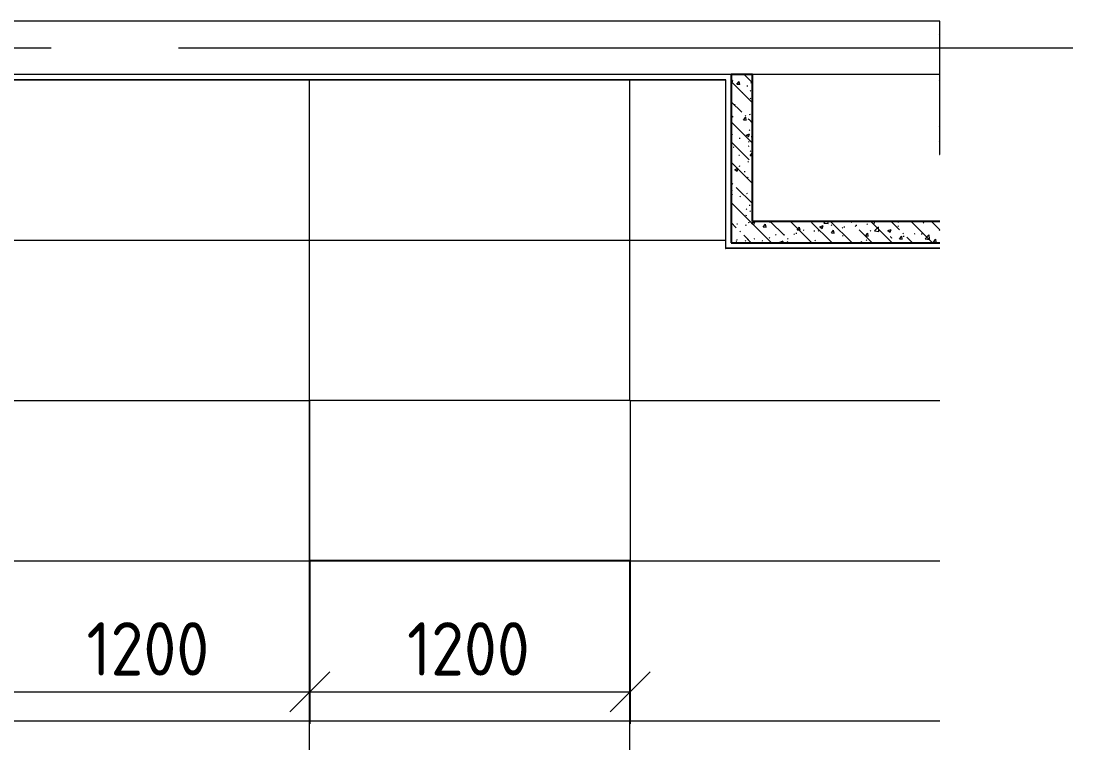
# Model space of a CAD drawing. Header units: millimetres. Extents: x -4196 to 190310, y -8553 to 29000.
# Drawn here: x 34551 to 38490, y 5197 to 7900 of the extents above; entities that cross this region are included whole.
import ezdxf

# ---------------------------------------------------------------- set-up
doc = ezdxf.new("R2010")
doc.units = ezdxf.units.MM
doc.linetypes.add('Осевая', pattern=[3175, 635, -476.25, 1587.5, -476.25])
for name, color, linetype, lineweight in [('A-ANNO-DIMS', 7, 'Continuous', 9), ('A-ANNO-DIMS-100', 7, 'Continuous', 9), ('A-CLNG', 7, 'Continuous', 9), ('A-CLNG-PATT', 7, 'Continuous', 9), ('I-WALL', 7, 'Continuous', 9), ('S-COLS', 7, 'Continuous', 9), ('Оси', 7, 'Continuous', 9), ('Оси-2', 7, 'Осевая', 9)]:
    doc.layers.add(name, color=color, linetype=linetype, lineweight=lineweight)
doc.layers.add('A-WALL-2', color=7, linetype='Continuous', lineweight=25, true_color=0x3c3c3c)
doc.layers.add('A-WALL-FNSH-2', color=7, linetype='Continuous', lineweight=13, true_color=0x3c3c3c)
doc.styles.add('ISOCPEUR_1', font='isocpeur.ttf', dxfattribs={"width": 0.9, "height": 200})
doc.dimstyles.new('ISO-2_0_0_9К_Средний_округл2', dxfattribs={"dimscale": 304.8, "dimtxt": 199.196235, "dimasz": 0.492126, "dimexe": 0.393701, "dimexo": 0, "dimgap": 0, "dimtad": 1, "dimdec": 0, "dimrnd": 10, "dimzin": 0, "dimdsep": 46, "dimtxsty": 'ISOCPEUR_1', "dimblk1": 'OBLIQUE', "dimblk2": 'OBLIQUE', "dimsah": 1, "dimcen": 0.09, "dimdle": 0.393701, "dimazin": 0, "dimtfac": 1, "dimtdec": 4, "dimtix": 1, "dimtmove": 0, "dimatfit": 3, "dimfxl": 1, "dimtvp": 1, "dimtolj": 1, "dimtzin": 0, "dimarcsym": 2})
pattern_1 = [(135, (0, 0), (-75.43415, -75.43415), [106.68, -17.78, 3.556, -17.78]), (135, (0, 75.39), (-75.43415, -75.43415), []), (50, (0, 0), (127.52922, -11.15758), [13.335, -146.685]), (355, (0, 0), (-24.66966, 133.74002), [10.668, -117.348]), (100.451, (10.63, -0.93), (102.85973, 122.58178), [11.333, -124.663]), (46.184, (0, 35.56), (189.75516, -29.43036), [20.002, -220.027]), (96.636, (15.81, 33.1), (166.1822, 173.1996), [17, -186.995]), (351.184, (0, 35.56), (166.1839, 173.1976), [16.002, -176.022]), (21, (17.78, 26.67), (106.13027, -71.58603), [13.335, -146.685]), (326, (17.78, 26.67), (43.26188, 128.93175), [10.668, -117.348]), (71.451, (26.62, 20.7), (149.39198, 57.34505), [11.333, -124.663]), (37.5, (0, 0), (2.16223, 59.18836), [3.353, -112.573, 3.353, -115.773, -117.793]), (37.5, (0, 0), (2.16223, 59.18836), [-235.052, 3.353, -114.44]), (7.5, (0, 0), (46.77386, 70.12615), [3.353, -64.567, 3.353, -109.906, -44.894]), (7.5, (0, 0), (46.77386, 70.12615), [-181.178, 3.353, -41.542]), (327.5, (-39.65, 0), (94.91367, -4.010093), [3.353, -41.097, 3.353, -135.331, -184.023]), (327.5, (-39.65, 0), (94.91367, -4.010093), [-183.134, 3.353, -180.67]), (317.5, (-57.43, 0), (103.69057, 17.79882), [3.353, -54.432, 3.353, -88.748, -130.683]), (317.5, (-57.43, 0), (103.69057, 17.79882), [-149.885, 3.353, -127.33])]

# ---------------------------------------------------------------- blocks, each defined once
blk = doc.blocks.new('BSC_Колонна _Прямоугольная - 500х500-V32-План потолков с обозначением видов отделки и геометрии 1 этажа в осях 1-12')
at = {"layer": 'S-COLS'}
h = blk.add_hatch(dxfattribs=at)
h.set_pattern_fill('FP_44', color=256, style=0, pattern_type=2)
h.set_pattern_definition([(45, (-38240, -7650), (-57.02463, 57.02463), []), (45, (-38182.975, -7650), (-57.02463, 57.02463), [100.806, -20.161, 3.353, -16.808])])
h.paths.add_polyline_path([(-248.1, -250), (-248.1, 250), (-250, 250), (-250, -250)])
for p, q in [((-248.1, 250), (-250, 250)), ((-250, 250), (-250, -250)), ((-250, -250), (-248.1, -250))]:
    blk.add_line(p, q, dxfattribs=at)
blk = doc.blocks.new('DIMBLOCK51-План потолков с обозначением видов отделки и геометрии 1 этажа в осях 1-12')
at = {"layer": 'A-ANNO-DIMS-100'}
for p, q in [((34430.8, 5880), (34430.8, 5268.2)), ((34430.8, 5388.2), (34430.8, 5880)), ((35631.8, 5880), (35631.8, 5268.2)), ((35631.8, 5388.2), (35631.8, 5880)), ((34430.8, 5388.2), (35631.8, 5388.2))]:
    blk.add_line(p, q, dxfattribs=at)
at = {"layer": 'A-ANNO-DIMS-100', "lineweight": 20}
for p, q in [((34430.8, 5388.2), (34505.8, 5463.2)), ((35631.8, 5388.2), (35706.8, 5463.2)), ((34430.8, 5388.2), (34355.8, 5313.2)), ((35631.8, 5388.2), (35556.8, 5313.2))]:
    blk.add_line(p, q, dxfattribs=at)
at = {"layer": 'A-ANNO-DIMS-100', "color": 0, "insert": (34795.7, 5649.5), "char_height": 200, "width": 565.411, "attachment_point": 1, "line_spacing_factor": 1.149209, "style": 'ISOCPEUR_1'}
blk.add_mtext('1200', dxfattribs=at)
blk = doc.blocks.new('_Oblique')
at = {"color": 0, "linetype": 'ByBlock', "lineweight": -2}
blk.add_line((-0.5, -0.5), (0.5, 0.5), dxfattribs=at)
blk = doc.blocks.new('DIMBLOCK52-План потолков с обозначением видов отделки и геометрии 1 этажа в осях 1-12')
at = {"layer": 'A-ANNO-DIMS-100'}
for p, q in [((35631.8, 5880), (35631.8, 5268.2)), ((35631.8, 5388.2), (35631.8, 5880)), ((36831.8, 5880), (36831.8, 5268.2)), ((36831.8, 5388.2), (36831.8, 5880)), ((35631.8, 5388.2), (36831.8, 5388.2))]:
    blk.add_line(p, q, dxfattribs=at)
at = {"layer": 'A-ANNO-DIMS-100', "lineweight": 20}
for p, q in [((35631.8, 5388.2), (35706.8, 5463.2)), ((36831.8, 5388.2), (36906.8, 5463.2)), ((35631.8, 5388.2), (35556.8, 5313.2)), ((36831.8, 5388.2), (36756.8, 5313.2))]:
    blk.add_line(p, q, dxfattribs=at)
at = {"layer": 'A-ANNO-DIMS-100', "color": 0, "insert": (35996.2, 5649.5), "char_height": 200, "width": 565.411, "attachment_point": 1, "line_spacing_factor": 1.149209, "style": 'ISOCPEUR_1'}
blk.add_mtext('1200', dxfattribs=at)

msp = doc.modelspace()

# ---------------------------------------------------------------- hatches: boundary and pattern name
at = {"layer": 'A-CLNG-PATT'}
h = msp.add_hatch(dxfattribs=at)
h.set_pattern_fill('FP_85', color=256, style=0, pattern_type=2)
h.set_pattern_definition([(180, (30830.24, 5279), (7e-14, -600), []), (270, (30830.2, 5279), (1200, 7e-14), [])])
h.paths.add_polyline_path([(34013.1, 521), (37991.9, 521), (37991.9, 7050), (37190, 7050), (37190, 7680), (33630, 7680), (33630, 7280), (33610, 7280), (33610, 6480), (34430.8, 6480), (34430.8, 5880), (33610, 5880), (33610, 4080), (34430.8, 4080), (34430.8, 3480), (33610, 3480), (33610, 1680), (34430.8, 1680), (34430.8, 1080), (33610, 1080), (33610, 521), (33631, 521)])
h.paths.add_polyline_path([(31360.5, 521), (33010, 521), (33010, 7280), (32991.3, 7280), (32991.3, 7680), (29829.7, 7680), (29829.7, 7280), (29809.7, 7280), (29809.7, 6481.5), (29893.5, 6481.5), (29893.5, 6515.4), (30020.2, 6481.5), (30828.7, 6481.5), (30828.7, 5881.5), (29809.7, 5881.5), (29809.7, 521), (30231, 521)])
h.paths.add_polyline_path([(35631.8, 1080), (35631.8, 1680), (36831.8, 1680), (36831.8, 1080), (36665.6, 1080)])
h.paths.add_polyline_path([(30830.8, 1080), (30830.8, 1680), (32030.8, 1680), (32030.8, 1080), (31360.5, 1080)])
h.paths.add_polyline_path([(36831.8, 3480), (35631.8, 3480), (35631.8, 4080), (36831.8, 4080), (36831.8, 3689.7)])
h.paths.add_polyline_path([(32030.8, 3480), (30830.8, 3480), (30830.8, 4080), (32030.8, 4080), (32030.8, 3689.7)])
h.paths.add_polyline_path([(36831.8, 5880), (35631.8, 5880), (35631.8, 6480), (36831.8, 6480)])
h.paths.add_polyline_path([(30830.8, 5880), (30830.8, 6480), (32030.8, 6480), (32030.8, 5880)])
at = {"layer": 'I-WALL'}
h = msp.add_hatch(dxfattribs=at)
h.set_pattern_fill('FP_39', color=256, style=0, pattern_type=2)
h.set_pattern_definition(pattern_1)
h.paths.add_polyline_path([(37290, 7070), (37290, 7700), (37210, 7700), (37210, 7070)])
h = msp.add_hatch(dxfattribs=at)
h.set_pattern_fill('FP_39', color=256, style=0, pattern_type=2)
h.set_pattern_definition(pattern_1)
h.paths.add_polyline_path([(37991.9, 7070), (37991.9, 7150), (37290, 7150), (37290, 7070)])

# ---------------------------------------------------------------- linework, layer by layer
at = {"layer": 'A-CLNG'}
for p, q in [((35631.8, 5880), (35631.8, 6480)), ((35631.8, 6480), (36831.8, 6480)), ((36831.8, 6480), (36831.8, 5880)), ((36831.8, 5880), (35631.8, 5880))]:
    msp.add_line(p, q, dxfattribs=at)
at = {"layer": 'A-WALL-2'}
for p, q in [((37210, 7700), (37210, 7070)), ((37290, 7700), (37210, 7700)), ((37290, 7150), (37290, 7700)), ((37991.9, 7150), (37290, 7150)), ((37210, 7070), (37991.9, 7070))]:
    msp.add_line(p, q, dxfattribs=at)
at = {"layer": 'A-WALL-FNSH-2'}
for p, q in [((37190, 7680), (37189, 7680)), ((37189, 7680), (37189, 7049)), ((37190, 7049), (37190, 7680)), ((37189, 7049), (37190, 7049))]:
    msp.add_line(p, q, dxfattribs=at)
at = {"layer": 'I-WALL'}
for p, q in [((37990, 7900), (33610, 7900)), ((37210, 7700), (33610, 7700)), ((37990, 7700), (37290, 7700)), ((37189, 7680), (33630, 7680)), ((37189, 7679), (33631, 7679)), ((37991.9, 7050), (37190, 7050)), ((37991.9, 7049), (37190, 7049))]:
    msp.add_line(p, q, dxfattribs=at)
at = {"layer": 'Оси'}
msp.add_line((35990, 7800), (38490, 7800), dxfattribs=at)
at = {"layer": 'Оси-2'}
msp.add_line((-896.3, 7800), (35990, 7800), dxfattribs=at)

# ---------------------------------------------------------------- block references
at = {"layer": 'S-COLS'}
msp.add_blockref('BSC_Колонна _Прямоугольная - 500х500-V32-План потолков с обозначением видов отделки и геометрии 1 этажа в осях 1-12', (38240, 7650), dxfattribs=at)

# ---------------------------------------------------------------- dimensions: what is measured, and where the dimension line sits
at = {"layer": 'A-ANNO-DIMS'}
for base, p1, p2, override, picture, middle in [((35631.8, 5388.2), (34430.8, 5880), (35631.8, 5880), {"dimpost": '<>', "dimfxl": 1201}, 'DIMBLOCK51-План потолков с обозначением видов отделки и геометрии 1 этажа в осях 1-12', (35031.3, 5488.2)), ((36831.8, 5388.2), (35631.8, 5880), (36831.8, 5880), {"dimpost": '<>', "dimfxl": 1200}, 'DIMBLOCK52-План потолков с обозначением видов отделки и геометрии 1 этажа в осях 1-12', (36231.8, 5488.2))]:
    dim = msp.add_linear_dim(base=base, p1=p1, p2=p2, dimstyle='ISO-2_0_0_9К_Средний_округл2', override=override, dxfattribs=at)
    dim.commit()
    dim.dimension.update_dxf_attribs({"geometry": picture, "text_midpoint": middle})

doc.saveas('drawing.dxf')
